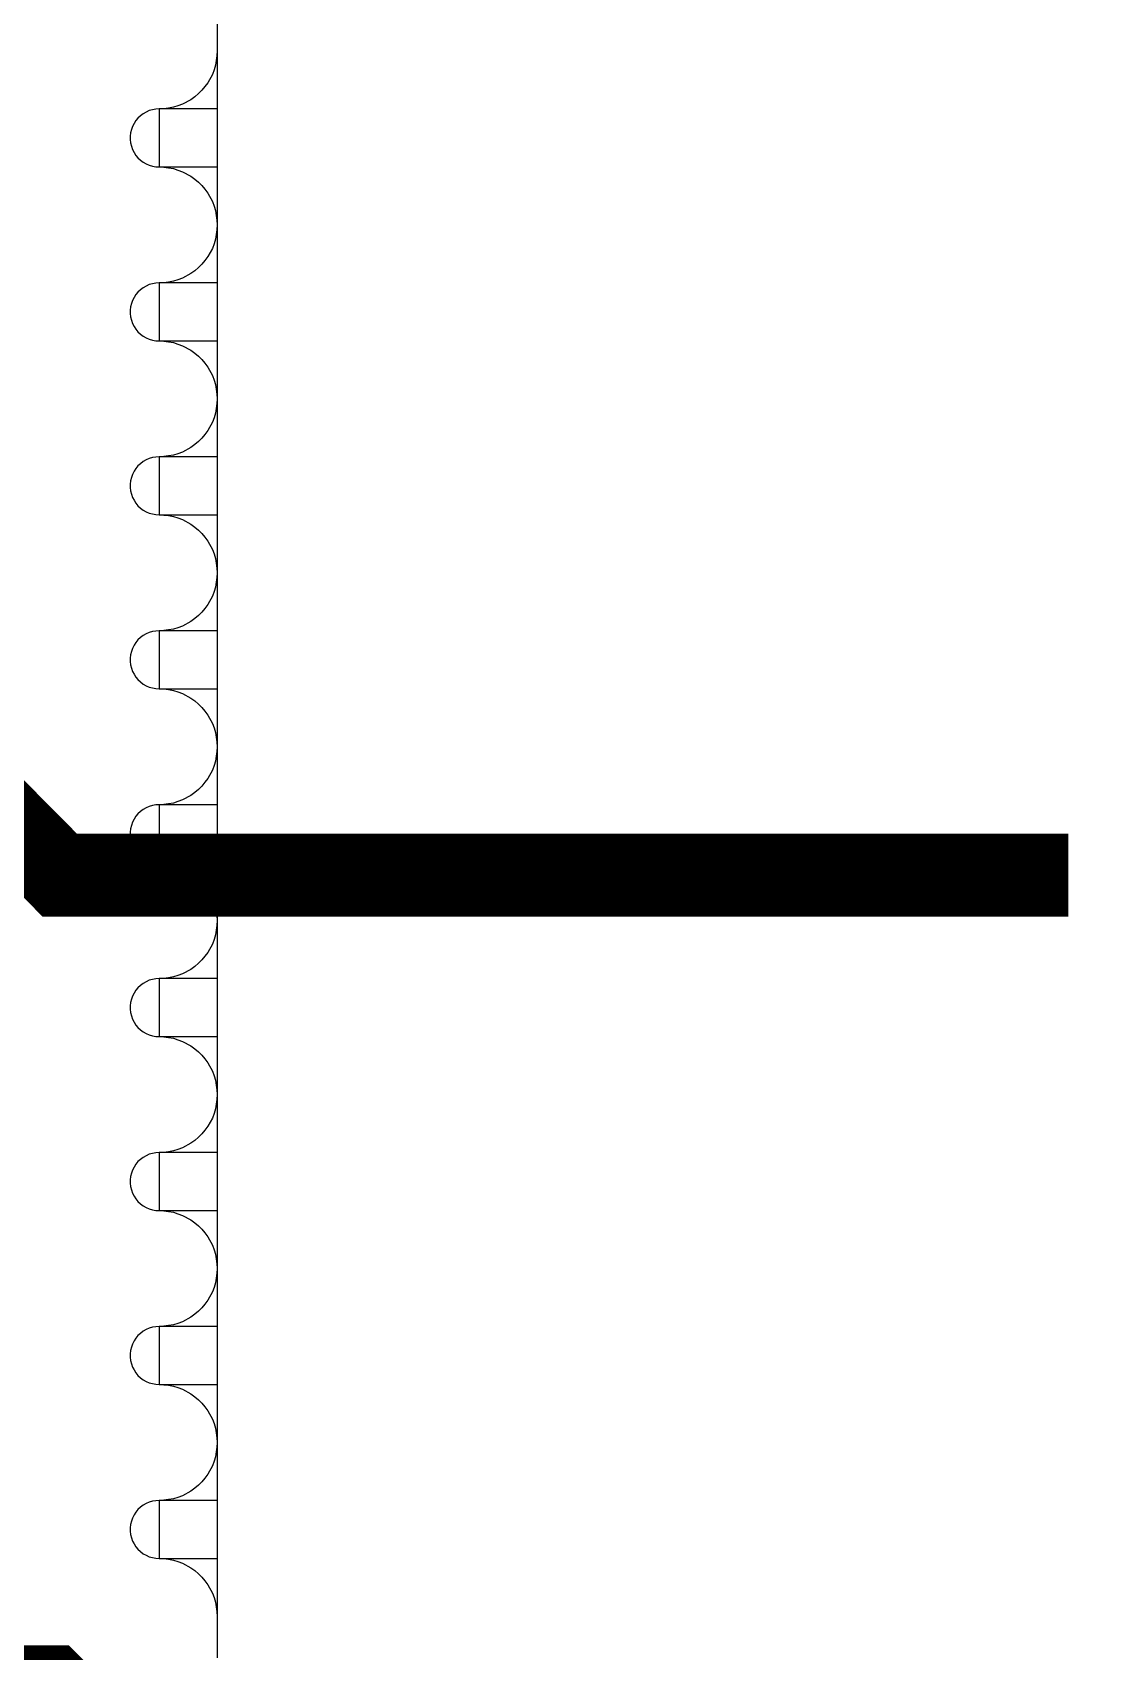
# Model space of a CAD drawing. Extents: x 190.8 to 267.1, y 124 to 174.8.
# Drawn here: x 224.322 to 225.622, y 137.393 to 139.348 of the extents above; entities that cross this region are included whole.
import ezdxf

# ---------------------------------------------------------------- set-up
doc = ezdxf.new("R2010")
doc.units = 0
doc.header["$MEASUREMENT"] = 0

msp = doc.modelspace()

# ---------------------------------------------------------------- linework, layer by layer
msp.add_line((224.5446, 139.4023), (224.5446, 137.3856))
for points, const_width in [([(225.5721, 138.3306), (224.3546, 138.3306), (222.8601, 139.8392), (203.6954, 139.8392), (202.5311, 137.8331), (196.5696, 137.8331), (195.9346, 138.4113), (195.9346, 139.4206)], 0.1), ([(224.2286, 137.3856), (224.3596, 137.3856), (224.4646, 137.2806), (224.5596, 137.2806)], 0.03)]:
    msp.add_lwpolyline(points, dxfattribs=dict(const_width=const_width))
for points in [[(224.5446, 139.3256), (224.5444, 139.3198), (224.5436, 139.3141), (224.5426, 139.3083), (224.5409, 139.3028), (224.5389, 139.2973), (224.5334, 139.2873), (224.5299, 139.2826), (224.5261, 139.2781), (224.5221, 139.2741), (224.5176, 139.2703), (224.5129, 139.2668), (224.5029, 139.2613), (224.4974, 139.2593), (224.4919, 139.2576), (224.4861, 139.2566), (224.4804, 139.2558), (224.4746, 139.2556)], [(224.4746, 139.2556), (224.4706, 139.2553), (224.4666, 139.2546), (224.4626, 139.2536), (224.4589, 139.2518), (224.4554, 139.2498), (224.4521, 139.2473), (224.4491, 139.2446), (224.4466, 139.2416), (224.4444, 139.2381), (224.4424, 139.2343), (224.4411, 139.2306), (224.4401, 139.2266), (224.4396, 139.2226), (224.4396, 139.2186), (224.4401, 139.2146), (224.4411, 139.2106), (224.4424, 139.2066), (224.4444, 139.2031), (224.4466, 139.1996), (224.4491, 139.1966), (224.4521, 139.1938), (224.4554, 139.1913), (224.4589, 139.1893), (224.4626, 139.1876), (224.4666, 139.1866), (224.4706, 139.1858), (224.4746, 139.1856)], [(224.5446, 139.2556), (224.4746, 139.2556), (224.4746, 139.1856), (224.5446, 139.1856)], [(224.4746, 139.1856), (224.4804, 139.1853), (224.4861, 139.1846), (224.4919, 139.1836), (224.4974, 139.1818), (224.5029, 139.1798), (224.5129, 139.1743), (224.5176, 139.1708), (224.5221, 139.1671), (224.5261, 139.1631), (224.5299, 139.1586), (224.5334, 139.1538), (224.5389, 139.1438), (224.5409, 139.1383), (224.5426, 139.1328), (224.5436, 139.1271), (224.5444, 139.1213), (224.5446, 139.1156)], [(224.5446, 139.1156), (224.5444, 139.1098), (224.5436, 139.1041), (224.5426, 139.0983), (224.5409, 139.0928), (224.5389, 139.0873), (224.5334, 139.0773), (224.5299, 139.0726), (224.5261, 139.0681), (224.5221, 139.0641), (224.5176, 139.0603), (224.5129, 139.0568), (224.5029, 139.0513), (224.4974, 139.0493), (224.4919, 139.0476), (224.4861, 139.0466), (224.4804, 139.0458), (224.4746, 139.0456)], [(224.4746, 139.0456), (224.4706, 139.0453), (224.4666, 139.0446), (224.4626, 139.0436), (224.4589, 139.0418), (224.4554, 139.0398), (224.4521, 139.0373), (224.4491, 139.0346), (224.4466, 139.0316), (224.4444, 139.0281), (224.4424, 139.0243), (224.4411, 139.0206), (224.4401, 139.0166), (224.4396, 139.0126), (224.4396, 139.0086), (224.4401, 139.0046), (224.4411, 139.0006), (224.4424, 138.9966), (224.4444, 138.9931), (224.4466, 138.9896), (224.4491, 138.9866), (224.4521, 138.9838), (224.4554, 138.9813), (224.4589, 138.9793), (224.4626, 138.9776), (224.4666, 138.9766), (224.4706, 138.9758), (224.4746, 138.9756)], [(224.5446, 139.0456), (224.4746, 139.0456), (224.4746, 138.9756), (224.5446, 138.9756)], [(224.4746, 138.9756), (224.4804, 138.9753), (224.4861, 138.9746), (224.4919, 138.9736), (224.4974, 138.9718), (224.5029, 138.9698), (224.5129, 138.9643), (224.5176, 138.9608), (224.5221, 138.9571), (224.5261, 138.9531), (224.5299, 138.9486), (224.5334, 138.9438), (224.5389, 138.9338), (224.5409, 138.9283), (224.5426, 138.9228), (224.5436, 138.9171), (224.5444, 138.9113), (224.5446, 138.9056)], [(224.5446, 138.9056), (224.5444, 138.8998), (224.5436, 138.8941), (224.5426, 138.8883), (224.5409, 138.8828), (224.5389, 138.8773), (224.5334, 138.8673), (224.5299, 138.8626), (224.5261, 138.8581), (224.5221, 138.8541), (224.5176, 138.8503), (224.5129, 138.8468), (224.5029, 138.8413), (224.4974, 138.8393), (224.4919, 138.8376), (224.4861, 138.8366), (224.4804, 138.8358), (224.4746, 138.8356)], [(224.4746, 138.8356), (224.4706, 138.8353), (224.4666, 138.8346), (224.4626, 138.8336), (224.4589, 138.8318), (224.4554, 138.8298), (224.4521, 138.8273), (224.4491, 138.8246), (224.4466, 138.8216), (224.4444, 138.8181), (224.4424, 138.8143), (224.4411, 138.8106), (224.4401, 138.8066), (224.4396, 138.8026), (224.4396, 138.7986), (224.4401, 138.7946), (224.4411, 138.7906), (224.4424, 138.7866), (224.4444, 138.7831), (224.4466, 138.7796), (224.4491, 138.7766), (224.4521, 138.7738), (224.4554, 138.7713), (224.4589, 138.7693), (224.4626, 138.7676), (224.4666, 138.7666), (224.4706, 138.7658), (224.4746, 138.7656)], [(224.5446, 138.8356), (224.4746, 138.8356), (224.4746, 138.7656), (224.5446, 138.7656)], [(224.4746, 138.7656), (224.4804, 138.7653), (224.4861, 138.7646), (224.4919, 138.7636), (224.4974, 138.7618), (224.5029, 138.7598), (224.5129, 138.7543), (224.5176, 138.7508), (224.5221, 138.7471), (224.5261, 138.7431), (224.5299, 138.7386), (224.5334, 138.7338), (224.5389, 138.7238), (224.5409, 138.7183), (224.5426, 138.7128), (224.5436, 138.7071), (224.5444, 138.7013), (224.5446, 138.6956)], [(224.5446, 138.6956), (224.5444, 138.6898), (224.5436, 138.6841), (224.5426, 138.6783), (224.5409, 138.6728), (224.5389, 138.6673), (224.5334, 138.6573), (224.5299, 138.6526), (224.5261, 138.6481), (224.5221, 138.6441), (224.5176, 138.6403), (224.5129, 138.6368), (224.5029, 138.6313), (224.4974, 138.6293), (224.4919, 138.6276), (224.4861, 138.6266), (224.4804, 138.6258), (224.4746, 138.6256)], [(224.4746, 138.6256), (224.4706, 138.6253), (224.4666, 138.6246), (224.4626, 138.6236), (224.4589, 138.6218), (224.4554, 138.6198), (224.4521, 138.6173), (224.4491, 138.6146), (224.4466, 138.6116), (224.4444, 138.6081), (224.4424, 138.6043), (224.4411, 138.6006), (224.4401, 138.5966), (224.4396, 138.5926), (224.4396, 138.5886), (224.4401, 138.5846), (224.4411, 138.5806), (224.4424, 138.5766), (224.4444, 138.5731), (224.4466, 138.5696), (224.4491, 138.5666), (224.4521, 138.5638), (224.4554, 138.5613), (224.4589, 138.5593), (224.4626, 138.5576), (224.4666, 138.5566), (224.4706, 138.5558), (224.4746, 138.5556)], [(224.5446, 138.6256), (224.4746, 138.6256), (224.4746, 138.5556), (224.5446, 138.5556)], [(224.4746, 138.5556), (224.4804, 138.5553), (224.4861, 138.5546), (224.4919, 138.5536), (224.4974, 138.5518), (224.5029, 138.5498), (224.5129, 138.5443), (224.5176, 138.5408), (224.5221, 138.5371), (224.5261, 138.5331), (224.5299, 138.5286), (224.5334, 138.5238), (224.5389, 138.5138), (224.5409, 138.5083), (224.5426, 138.5028), (224.5436, 138.4971), (224.5444, 138.4913), (224.5446, 138.4856)], [(224.5446, 138.4856), (224.5444, 138.4798), (224.5436, 138.4741), (224.5426, 138.4683), (224.5409, 138.4628), (224.5389, 138.4573), (224.5334, 138.4473), (224.5299, 138.4426), (224.5261, 138.4381), (224.5221, 138.4341), (224.5176, 138.4303), (224.5129, 138.4268), (224.5029, 138.4213), (224.4974, 138.4193), (224.4919, 138.4176), (224.4861, 138.4166), (224.4804, 138.4158), (224.4746, 138.4156)], [(224.4746, 138.4156), (224.4706, 138.4153), (224.4666, 138.4146), (224.4626, 138.4136), (224.4589, 138.4118), (224.4554, 138.4098), (224.4521, 138.4073), (224.4491, 138.4046), (224.4466, 138.4016), (224.4444, 138.3981), (224.4424, 138.3943), (224.4411, 138.3906), (224.4401, 138.3866), (224.4396, 138.3826), (224.4396, 138.3786), (224.4401, 138.3746), (224.4411, 138.3706), (224.4424, 138.3666), (224.4444, 138.3631), (224.4466, 138.3596), (224.4491, 138.3566), (224.4521, 138.3538), (224.4554, 138.3513), (224.4589, 138.3493), (224.4626, 138.3476), (224.4666, 138.3466), (224.4706, 138.3458), (224.4746, 138.3456)], [(224.5446, 138.4156), (224.4746, 138.4156), (224.4746, 138.3456), (224.5446, 138.3456)], [(224.4746, 138.3456), (224.4804, 138.3453), (224.4861, 138.3446), (224.4919, 138.3436), (224.4974, 138.3418), (224.5029, 138.3398), (224.5129, 138.3343), (224.5176, 138.3308), (224.5221, 138.3271), (224.5261, 138.3231), (224.5299, 138.3186), (224.5334, 138.3138), (224.5389, 138.3038), (224.5409, 138.2983), (224.5426, 138.2928), (224.5436, 138.2871), (224.5444, 138.2813), (224.5446, 138.2756)], [(224.5446, 138.2756), (224.5444, 138.2698), (224.5436, 138.2641), (224.5426, 138.2583), (224.5409, 138.2528), (224.5389, 138.2473), (224.5334, 138.2373), (224.5299, 138.2326), (224.5261, 138.2281), (224.5221, 138.2241), (224.5176, 138.2203), (224.5129, 138.2168), (224.5029, 138.2113), (224.4974, 138.2093), (224.4919, 138.2076), (224.4861, 138.2066), (224.4804, 138.2058), (224.4746, 138.2056)], [(224.4746, 138.2056), (224.4706, 138.2053), (224.4666, 138.2046), (224.4626, 138.2036), (224.4589, 138.2018), (224.4554, 138.1998), (224.4521, 138.1973), (224.4491, 138.1946), (224.4466, 138.1916), (224.4444, 138.1881), (224.4424, 138.1843), (224.4411, 138.1806), (224.4401, 138.1766), (224.4396, 138.1726), (224.4396, 138.1686), (224.4401, 138.1646), (224.4411, 138.1606), (224.4424, 138.1566), (224.4444, 138.1531), (224.4466, 138.1496), (224.4491, 138.1466), (224.4521, 138.1438), (224.4554, 138.1413), (224.4589, 138.1393), (224.4626, 138.1376), (224.4666, 138.1366), (224.4706, 138.1358), (224.4746, 138.1356)], [(224.5446, 138.2056), (224.4746, 138.2056), (224.4746, 138.1356), (224.5446, 138.1356)], [(224.4746, 138.1356), (224.4804, 138.1353), (224.4861, 138.1346), (224.4919, 138.1336), (224.4974, 138.1318), (224.5029, 138.1298), (224.5129, 138.1243), (224.5176, 138.1208), (224.5221, 138.1171), (224.5261, 138.1131), (224.5299, 138.1086), (224.5334, 138.1038), (224.5389, 138.0938), (224.5409, 138.0883), (224.5426, 138.0828), (224.5436, 138.0771), (224.5444, 138.0713), (224.5446, 138.0656)], [(224.5446, 138.0656), (224.5444, 138.0598), (224.5436, 138.0541), (224.5426, 138.0483), (224.5409, 138.0428), (224.5389, 138.0373), (224.5334, 138.0273), (224.5299, 138.0226), (224.5261, 138.0181), (224.5221, 138.0141), (224.5176, 138.0103), (224.5129, 138.0068), (224.5029, 138.0013), (224.4974, 137.9993), (224.4919, 137.9976), (224.4861, 137.9966), (224.4804, 137.9958), (224.4746, 137.9956)], [(224.4746, 137.9956), (224.4706, 137.9953), (224.4666, 137.9946), (224.4626, 137.9936), (224.4589, 137.9918), (224.4554, 137.9898), (224.4521, 137.9873), (224.4491, 137.9846), (224.4466, 137.9816), (224.4444, 137.9781), (224.4424, 137.9743), (224.4411, 137.9706), (224.4401, 137.9666), (224.4396, 137.9626), (224.4396, 137.9586), (224.4401, 137.9546), (224.4411, 137.9506), (224.4424, 137.9466), (224.4444, 137.9431), (224.4466, 137.9396), (224.4491, 137.9366), (224.4521, 137.9338), (224.4554, 137.9313), (224.4589, 137.9293), (224.4626, 137.9276), (224.4666, 137.9266), (224.4706, 137.9258), (224.4746, 137.9256)], [(224.5446, 137.9956), (224.4746, 137.9956), (224.4746, 137.9256), (224.5446, 137.9256)], [(224.4746, 137.9256), (224.4804, 137.9253), (224.4861, 137.9246), (224.4919, 137.9236), (224.4974, 137.9218), (224.5029, 137.9198), (224.5129, 137.9143), (224.5176, 137.9108), (224.5221, 137.9071), (224.5261, 137.9031), (224.5299, 137.8986), (224.5334, 137.8938), (224.5389, 137.8838), (224.5409, 137.8783), (224.5426, 137.8728), (224.5436, 137.8671), (224.5444, 137.8613), (224.5446, 137.8556)], [(224.5446, 137.8556), (224.5444, 137.8498), (224.5436, 137.8441), (224.5426, 137.8383), (224.5409, 137.8328), (224.5389, 137.8273), (224.5334, 137.8173), (224.5299, 137.8126), (224.5261, 137.8081), (224.5221, 137.8041), (224.5176, 137.8003), (224.5129, 137.7968), (224.5029, 137.7913), (224.4974, 137.7893), (224.4919, 137.7876), (224.4861, 137.7866), (224.4804, 137.7858), (224.4746, 137.7856)], [(224.4746, 137.7856), (224.4706, 137.7853), (224.4666, 137.7846), (224.4626, 137.7836), (224.4589, 137.7818), (224.4554, 137.7798), (224.4521, 137.7773), (224.4491, 137.7746), (224.4466, 137.7716), (224.4444, 137.7681), (224.4424, 137.7643), (224.4411, 137.7606), (224.4401, 137.7566), (224.4396, 137.7526), (224.4396, 137.7486), (224.4401, 137.7446), (224.4411, 137.7406), (224.4424, 137.7366), (224.4444, 137.7331), (224.4466, 137.7296), (224.4491, 137.7266), (224.4521, 137.7238), (224.4554, 137.7213), (224.4589, 137.7193), (224.4626, 137.7176), (224.4666, 137.7166), (224.4706, 137.7158), (224.4746, 137.7156)], [(224.5446, 137.7856), (224.4746, 137.7856), (224.4746, 137.7156), (224.5446, 137.7156)], [(224.4746, 137.7156), (224.4804, 137.7153), (224.4861, 137.7146), (224.4919, 137.7136), (224.4974, 137.7118), (224.5029, 137.7098), (224.5129, 137.7043), (224.5176, 137.7008), (224.5221, 137.6971), (224.5261, 137.6931), (224.5299, 137.6886), (224.5334, 137.6838), (224.5389, 137.6738), (224.5409, 137.6683), (224.5426, 137.6628), (224.5436, 137.6571), (224.5444, 137.6513), (224.5446, 137.6456)], [(224.5446, 137.6456), (224.5444, 137.6398), (224.5436, 137.6341), (224.5426, 137.6283), (224.5409, 137.6228), (224.5389, 137.6173), (224.5334, 137.6073), (224.5299, 137.6026), (224.5261, 137.5981), (224.5221, 137.5941), (224.5176, 137.5903), (224.5129, 137.5868), (224.5029, 137.5813), (224.4974, 137.5793), (224.4919, 137.5776), (224.4861, 137.5766), (224.4804, 137.5758), (224.4746, 137.5756)], [(224.4746, 137.5756), (224.4706, 137.5753), (224.4666, 137.5746), (224.4626, 137.5736), (224.4589, 137.5718), (224.4554, 137.5698), (224.4521, 137.5673), (224.4491, 137.5646), (224.4466, 137.5616), (224.4444, 137.5581), (224.4424, 137.5543), (224.4411, 137.5506), (224.4401, 137.5466), (224.4396, 137.5426), (224.4396, 137.5386), (224.4401, 137.5346), (224.4411, 137.5306), (224.4424, 137.5266), (224.4444, 137.5231), (224.4466, 137.5196), (224.4491, 137.5166), (224.4521, 137.5138), (224.4554, 137.5113), (224.4589, 137.5093), (224.4626, 137.5076), (224.4666, 137.5066), (224.4706, 137.5058), (224.4746, 137.5056)], [(224.5446, 137.5756), (224.4746, 137.5756), (224.4746, 137.5056), (224.5446, 137.5056)], [(224.4746, 137.5056), (224.4804, 137.5053), (224.4861, 137.5046), (224.4919, 137.5036), (224.4974, 137.5018), (224.5029, 137.4998), (224.5129, 137.4943), (224.5176, 137.4908), (224.5221, 137.4871), (224.5261, 137.4831), (224.5299, 137.4786), (224.5334, 137.4738), (224.5389, 137.4638), (224.5409, 137.4583), (224.5426, 137.4528), (224.5436, 137.4471), (224.5444, 137.4413), (224.5446, 137.4356)]]:
    msp.add_lwpolyline(points)

doc.saveas('drawing.dxf')
